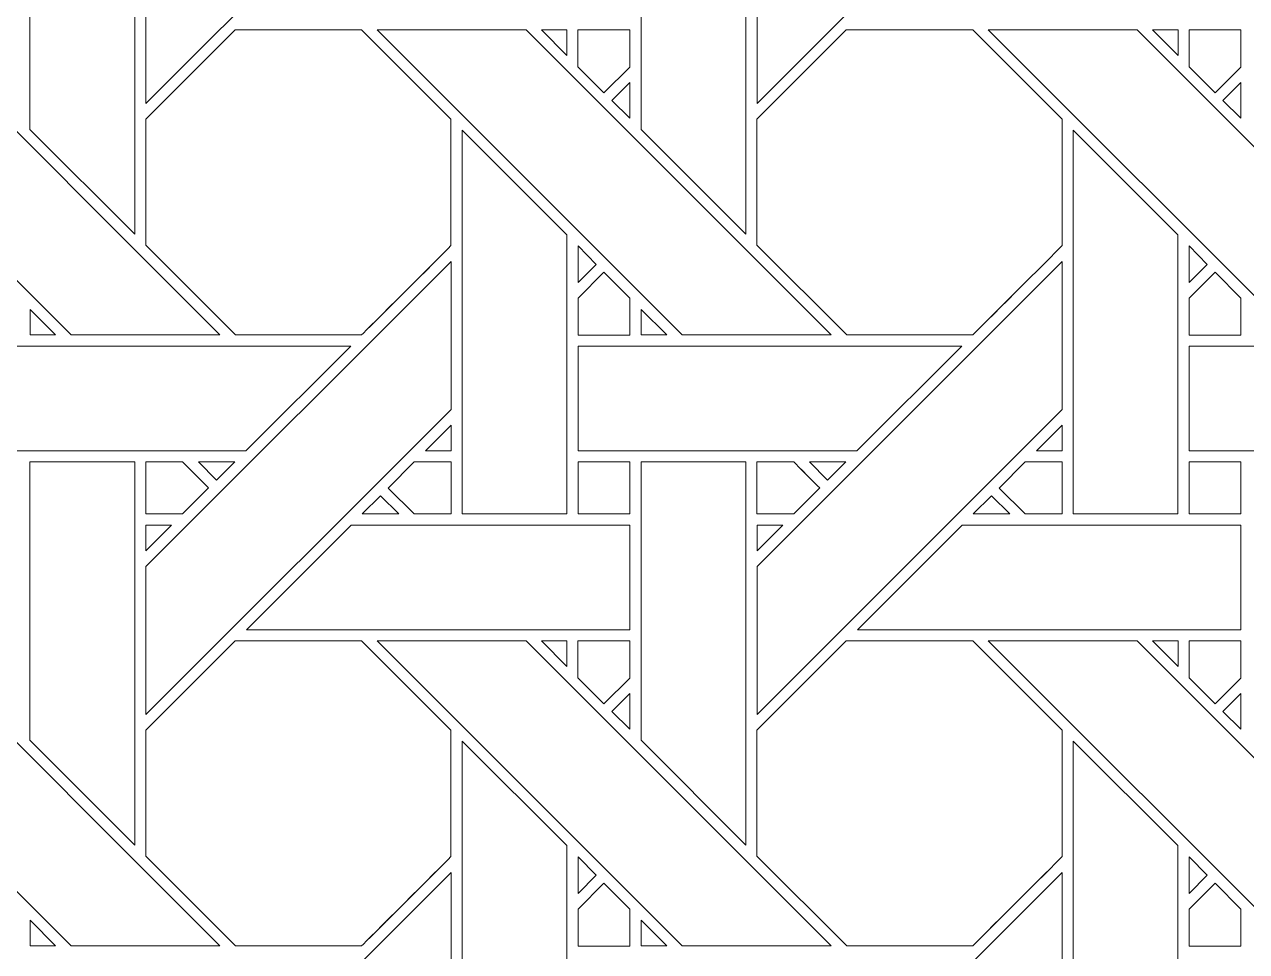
# Model space of a CAD drawing. Header units: inches. Extents: x 4.9 to 19.9, y 3.1 to 15.1.
# Drawn here: x 6.739 to 8.637, y 4.58 to 6.02 of the extents above; entities that cross this region are included whole.
import ezdxf

# ---------------------------------------------------------------- set-up
doc = ezdxf.new("R2010")
doc.units = ezdxf.units.IN
doc.header["$MEASUREMENT"] = 0
doc.layers.add('Design', color=7, linetype='Continuous', lineweight=0)

msp = doc.modelspace()

# ---------------------------------------------------------------- linework, layer by layer
at = {"layer": 'Design'}
for points, knots in [([(4.8829, 15.0948), (4.8829, 15.0948), (4.8829, 3.0948), (4.8829, 3.0948), (4.8829, 3.0948), (19.8829, 3.0948), (19.8829, 3.0948), (19.8829, 3.0948), (19.8829, 15.0948), (19.8829, 15.0948), (19.8829, 15.0948), (4.8829, 15.0948), (4.8829, 15.0948)], [0, 0, 0, 0, 1, 1, 1, 2, 2, 2, 3, 3, 3, 4, 4, 4, 4]), ([(5.4052, 14.5679), (5.4052, 14.5679), (5.4052, 3.6216), (5.4052, 3.6216), (5.4052, 3.6216), (19.3605, 3.6216), (19.3605, 3.6216), (19.3605, 3.6216), (19.3605, 14.5679), (19.3605, 14.5679), (19.3605, 14.5679), (5.4052, 14.5679), (5.4052, 14.5679)], [0, 0, 0, 0, 1, 1, 1, 2, 2, 2, 3, 3, 3, 4, 4, 4, 4]), ([(6.928, 6.1269), (6.928, 6.1269), (7.4017, 6.6005), (7.4017, 6.6005), (7.4017, 6.6005), (7.4017, 6.3705), (7.4017, 6.3705), (7.4017, 6.3705), (6.928, 5.8968), (6.928, 5.8968), (6.928, 5.8968), (6.928, 6.1269), (6.928, 6.1269)], [0, 0, 0, 0, 1, 1, 1, 2, 2, 2, 3, 3, 3, 4, 4, 4, 4]), ([(7.8768, 6.1269), (7.8768, 6.1269), (8.3504, 6.6005), (8.3504, 6.6005), (8.3504, 6.6005), (8.3504, 6.3705), (8.3504, 6.3705), (8.3504, 6.3705), (7.8768, 5.8968), (7.8768, 5.8968), (7.8768, 5.8968), (7.8768, 6.1269), (7.8768, 6.1269)], [0, 0, 0, 0, 1, 1, 1, 2, 2, 2, 3, 3, 3, 4, 4, 4, 4]), ([(6.9109, 6.289), (6.9109, 6.289), (6.9109, 5.6939), (6.9109, 5.6939), (6.9109, 5.6939), (6.748, 5.8568), (6.748, 5.8568), (6.748, 5.8568), (6.748, 6.289), (6.748, 6.289), (6.748, 6.289), (6.9109, 6.289), (6.9109, 6.289)], [0, 0, 0, 0, 1, 1, 1, 2, 2, 2, 3, 3, 3, 4, 4, 4, 4]), ([(7.8596, 6.289), (7.8596, 6.289), (7.8596, 5.6939), (7.8596, 5.6939), (7.8596, 5.6939), (7.6967, 5.8568), (7.6967, 5.8568), (7.6967, 5.8568), (7.6967, 6.289), (7.6967, 6.289), (7.6967, 6.289), (7.8596, 6.289), (7.8596, 6.289)], [0, 0, 0, 0, 1, 1, 1, 2, 2, 2, 3, 3, 3, 4, 4, 4, 4]), ([(6.5694, 6.0112), (6.5694, 6.0112), (7.043, 5.5375), (7.043, 5.5375), (7.043, 5.5375), (6.812, 5.5375), (6.812, 5.5375), (6.812, 5.5375), (6.3385, 6.0112), (6.3385, 6.0112), (6.3385, 6.0112), (6.5694, 6.0112), (6.5694, 6.0112)], [0, 0, 0, 0, 1, 1, 1, 2, 2, 2, 3, 3, 3, 4, 4, 4, 4]), ([(7.0667, 6.0111), (7.0667, 6.0111), (7.2629, 6.0111), (7.2629, 6.0111), (7.2629, 6.0111), (7.4016, 5.8724), (7.4016, 5.8724), (7.4016, 5.8724), (7.4016, 5.6762), (7.4016, 5.6762), (7.3838, 5.6582), (7.2719, 5.5465), (7.2629, 5.5375), (7.2629, 5.5375), (7.0672, 5.5375), (7.0672, 5.5375), (7.0672, 5.5375), (6.928, 5.6767), (6.928, 5.6767), (6.928, 5.6767), (6.928, 5.8724), (6.928, 5.8724), (6.928, 5.8724), (7.0667, 6.0111), (7.0667, 6.0111)], [0, 0, 0, 0, 1, 1, 1, 2, 2, 2, 3, 3, 3, 4, 4, 4, 5, 5, 5, 6, 6, 6, 7, 7, 7, 8, 8, 8, 8]), ([(6.928, 5.8724), (6.928, 5.8724), (7.0667, 6.0111), (7.0667, 6.0111), (7.0667, 6.0111), (7.2629, 6.0111), (7.2629, 6.0111), (7.2629, 6.0111), (7.4016, 5.8724), (7.4016, 5.8724), (7.4016, 5.8724), (7.4016, 5.6762), (7.4016, 5.6762), (7.3836, 5.658), (7.2717, 5.5463), (7.2629, 5.5375), (7.2629, 5.5375), (7.0672, 5.5375), (7.0672, 5.5375), (7.0672, 5.5375), (6.928, 5.6767), (6.928, 5.6767), (6.928, 5.6767), (6.928, 5.8724), (6.928, 5.8724)], [0, 0, 0, 0, 1, 1, 1, 2, 2, 2, 3, 3, 3, 4, 4, 4, 5, 5, 5, 6, 6, 6, 7, 7, 7, 8, 8, 8, 8]), ([(7.2872, 6.0112), (7.2872, 6.0112), (7.5181, 6.0112), (7.5181, 6.0112), (7.5181, 6.0112), (7.9918, 5.5375), (7.9918, 5.5375), (7.9918, 5.5375), (7.7607, 5.5375), (7.7607, 5.5375), (7.7607, 5.5375), (7.2872, 6.0112), (7.2872, 6.0112)], [0, 0, 0, 0, 1, 1, 1, 2, 2, 2, 3, 3, 3, 4, 4, 4, 4]), ([(7.5817, 6.0111), (7.5817, 6.0111), (7.5817, 5.9713), (7.5817, 5.9713), (7.5817, 5.9713), (7.5422, 6.0111), (7.5422, 6.0111), (7.5422, 6.0111), (7.5817, 6.0111), (7.5817, 6.0111)], [0, 0, 0, 0, 1, 1, 1, 2, 2, 2, 3, 3, 3, 3]), ([(7.6791, 6.0111), (7.6791, 6.0111), (7.6791, 5.9535), (7.6791, 5.9535), (7.6791, 5.9535), (7.6392, 5.9136), (7.6392, 5.9136), (7.6392, 5.9136), (7.5988, 5.9539), (7.5988, 5.9539), (7.5988, 5.9539), (7.5988, 6.0111), (7.5988, 6.0111), (7.5988, 6.0111), (7.6791, 6.0111), (7.6791, 6.0111)], [0, 0, 0, 0, 1, 1, 1, 2, 2, 2, 3, 3, 3, 4, 4, 4, 5, 5, 5, 5]), ([(7.6392, 5.9136), (7.6392, 5.9136), (7.5988, 5.9539), (7.5988, 5.9539), (7.5988, 5.9539), (7.5988, 6.0111), (7.5988, 6.0111), (7.5988, 6.0111), (7.6791, 6.0111), (7.6791, 6.0111), (7.6791, 6.0111), (7.6791, 5.9535), (7.6791, 5.9535), (7.6791, 5.9535), (7.6392, 5.9136), (7.6392, 5.9136)], [0, 0, 0, 0, 1, 1, 1, 2, 2, 2, 3, 3, 3, 4, 4, 4, 5, 5, 5, 5]), ([(8.0154, 6.0111), (8.0154, 6.0111), (8.2116, 6.0111), (8.2116, 6.0111), (8.2116, 6.0111), (8.3504, 5.8724), (8.3504, 5.8724), (8.3504, 5.8724), (8.3504, 5.6762), (8.3504, 5.6762), (8.3326, 5.6582), (8.2207, 5.5465), (8.2117, 5.5375), (8.2117, 5.5375), (8.016, 5.5375), (8.016, 5.5375), (8.016, 5.5375), (7.8767, 5.6767), (7.8767, 5.6767), (7.8767, 5.6767), (7.8767, 5.8724), (7.8767, 5.8724), (7.8767, 5.8724), (8.0154, 6.0111), (8.0154, 6.0111)], [0, 0, 0, 0, 1, 1, 1, 2, 2, 2, 3, 3, 3, 4, 4, 4, 5, 5, 5, 6, 6, 6, 7, 7, 7, 8, 8, 8, 8]), ([(7.8767, 5.6767), (7.8767, 5.6767), (7.8767, 5.8724), (7.8767, 5.8724), (7.8767, 5.8724), (8.0154, 6.0111), (8.0154, 6.0111), (8.0154, 6.0111), (8.2116, 6.0111), (8.2116, 6.0111), (8.2116, 6.0111), (8.3504, 5.8724), (8.3504, 5.8724), (8.3504, 5.8724), (8.3504, 5.6762), (8.3504, 5.6762), (8.3324, 5.6581), (8.2205, 5.5464), (8.2117, 5.5375), (8.2117, 5.5375), (8.016, 5.5375), (8.016, 5.5375), (8.016, 5.5375), (7.8767, 5.6767), (7.8767, 5.6767)], [0, 0, 0, 0, 1, 1, 1, 2, 2, 2, 3, 3, 3, 4, 4, 4, 5, 5, 5, 6, 6, 6, 7, 7, 7, 8, 8, 8, 8]), ([(8.2359, 6.0112), (8.2359, 6.0112), (8.4669, 6.0112), (8.4669, 6.0112), (8.4669, 6.0112), (8.9405, 5.5375), (8.9405, 5.5375), (8.9405, 5.5375), (8.7095, 5.5375), (8.7095, 5.5375), (8.7095, 5.5375), (8.2359, 6.0112), (8.2359, 6.0112)], [0, 0, 0, 0, 1, 1, 1, 2, 2, 2, 3, 3, 3, 4, 4, 4, 4]), ([(8.5304, 6.0111), (8.5304, 6.0111), (8.5304, 5.9713), (8.5304, 5.9713), (8.5304, 5.9713), (8.491, 6.0111), (8.491, 6.0111), (8.491, 6.0111), (8.5304, 6.0111), (8.5304, 6.0111)], [0, 0, 0, 0, 1, 1, 1, 2, 2, 2, 3, 3, 3, 3]), ([(8.6278, 6.0111), (8.6278, 6.0111), (8.6278, 5.9535), (8.6278, 5.9535), (8.6278, 5.9535), (8.5879, 5.9136), (8.5879, 5.9136), (8.5879, 5.9136), (8.5476, 5.9539), (8.5476, 5.9539), (8.5476, 5.9539), (8.5476, 6.0111), (8.5476, 6.0111), (8.5476, 6.0111), (8.6278, 6.0111), (8.6278, 6.0111)], [0, 0, 0, 0, 1, 1, 1, 2, 2, 2, 3, 3, 3, 4, 4, 4, 5, 5, 5, 5]), ([(8.5879, 5.9136), (8.5879, 5.9136), (8.5476, 5.9539), (8.5476, 5.9539), (8.5476, 5.9539), (8.5476, 6.0111), (8.5476, 6.0111), (8.5476, 6.0111), (8.6278, 6.0111), (8.6278, 6.0111), (8.6278, 6.0111), (8.6278, 5.9535), (8.6278, 5.9535), (8.6278, 5.9535), (8.5879, 5.9136), (8.5879, 5.9136)], [0, 0, 0, 0, 1, 1, 1, 2, 2, 2, 3, 3, 3, 4, 4, 4, 5, 5, 5, 5]), ([(7.6792, 5.9293), (7.6792, 5.9293), (7.6792, 5.8741), (7.6792, 5.8741), (7.6792, 5.8741), (7.6514, 5.9015), (7.6514, 5.9015), (7.6514, 5.9015), (7.6792, 5.9293), (7.6792, 5.9293)], [0, 0, 0, 0, 1, 1, 1, 2, 2, 2, 3, 3, 3, 3]), ([(8.6279, 5.9293), (8.6279, 5.9293), (8.6279, 5.8741), (8.6279, 5.8741), (8.6279, 5.8741), (8.6001, 5.9015), (8.6001, 5.9015), (8.6001, 5.9015), (8.6279, 5.9293), (8.6279, 5.9293)], [0, 0, 0, 0, 1, 1, 1, 2, 2, 2, 3, 3, 3, 3]), ([(7.5816, 5.6932), (7.5816, 5.6932), (7.5816, 5.2595), (7.5816, 5.2595), (7.5816, 5.2595), (7.4188, 5.2595), (7.4188, 5.2595), (7.4188, 5.2595), (7.4188, 5.8553), (7.4188, 5.8553), (7.4188, 5.8553), (7.5816, 5.6932), (7.5816, 5.6932)], [0, 0, 0, 0, 1, 1, 1, 2, 2, 2, 3, 3, 3, 4, 4, 4, 4]), ([(8.5303, 5.6932), (8.5303, 5.6932), (8.5303, 5.2595), (8.5303, 5.2595), (8.5303, 5.2595), (8.3676, 5.2595), (8.3676, 5.2595), (8.3676, 5.2595), (8.3676, 5.8553), (8.3676, 5.8553), (8.3676, 5.8553), (8.5303, 5.6932), (8.5303, 5.6932)], [0, 0, 0, 0, 1, 1, 1, 2, 2, 2, 3, 3, 3, 4, 4, 4, 4]), ([(7.5989, 5.6189), (7.5989, 5.6189), (7.5989, 5.6757), (7.5989, 5.6757), (7.5989, 5.6757), (7.6271, 5.6471), (7.6271, 5.6471), (7.6271, 5.6471), (7.5989, 5.6189), (7.5989, 5.6189)], [0, 0, 0, 0, 1, 1, 1, 2, 2, 2, 3, 3, 3, 3]), ([(8.5476, 5.6189), (8.5476, 5.6189), (8.5476, 5.6757), (8.5476, 5.6757), (8.5476, 5.6757), (8.5758, 5.6471), (8.5758, 5.6471), (8.5758, 5.6471), (8.5476, 5.6189), (8.5476, 5.6189)], [0, 0, 0, 0, 1, 1, 1, 2, 2, 2, 3, 3, 3, 3]), ([(6.928, 5.1782), (6.928, 5.1782), (7.4017, 5.6518), (7.4017, 5.6518), (7.4017, 5.6518), (7.4017, 5.4217), (7.4017, 5.4217), (7.4017, 5.4217), (6.928, 4.9481), (6.928, 4.9481), (6.928, 4.9481), (6.928, 5.1782), (6.928, 5.1782)], [0, 0, 0, 0, 1, 1, 1, 2, 2, 2, 3, 3, 3, 4, 4, 4, 4]), ([(7.8768, 5.1782), (7.8768, 5.1782), (8.3504, 5.6518), (8.3504, 5.6518), (8.3504, 5.6518), (8.3504, 5.4217), (8.3504, 5.4217), (8.3504, 5.4217), (7.8768, 4.9481), (7.8768, 4.9481), (7.8768, 4.9481), (7.8768, 5.1782), (7.8768, 5.1782)], [0, 0, 0, 0, 1, 1, 1, 2, 2, 2, 3, 3, 3, 4, 4, 4, 4]), ([(7.5989, 5.5372), (7.5989, 5.5372), (7.5989, 5.5945), (7.5989, 5.5945), (7.5989, 5.5945), (7.6392, 5.6349), (7.6392, 5.6349), (7.6392, 5.6349), (7.6795, 5.5945), (7.6795, 5.5945), (7.6795, 5.5945), (7.6795, 5.5372), (7.6795, 5.5372), (7.6795, 5.5372), (7.5989, 5.5372), (7.5989, 5.5372)], [0, 0, 0, 0, 1, 1, 1, 2, 2, 2, 3, 3, 3, 4, 4, 4, 5, 5, 5, 5]), ([(7.5989, 5.5372), (7.5989, 5.5372), (7.5989, 5.5945), (7.5989, 5.5945), (7.5989, 5.5945), (7.6392, 5.6349), (7.6392, 5.6349), (7.6392, 5.6349), (7.6795, 5.5945), (7.6795, 5.5945), (7.6795, 5.5945), (7.6795, 5.5372), (7.6795, 5.5372), (7.6795, 5.5372), (7.5989, 5.5372), (7.5989, 5.5372)], [0, 0, 0, 0, 1, 1, 1, 2, 2, 2, 3, 3, 3, 4, 4, 4, 5, 5, 5, 5]), ([(8.5476, 5.5372), (8.5476, 5.5372), (8.5476, 5.5945), (8.5476, 5.5945), (8.5476, 5.5945), (8.5879, 5.6349), (8.5879, 5.6349), (8.5879, 5.6349), (8.6282, 5.5945), (8.6282, 5.5945), (8.6282, 5.5945), (8.6282, 5.5372), (8.6282, 5.5372), (8.6282, 5.5372), (8.5476, 5.5372), (8.5476, 5.5372)], [0, 0, 0, 0, 1, 1, 1, 2, 2, 2, 3, 3, 3, 4, 4, 4, 5, 5, 5, 5]), ([(8.5476, 5.5372), (8.5476, 5.5372), (8.5476, 5.5945), (8.5476, 5.5945), (8.5476, 5.5945), (8.5879, 5.6349), (8.5879, 5.6349), (8.5879, 5.6349), (8.6282, 5.5945), (8.6282, 5.5945), (8.6282, 5.5945), (8.6282, 5.5372), (8.6282, 5.5372), (8.6282, 5.5372), (8.5476, 5.5372), (8.5476, 5.5372)], [0, 0, 0, 0, 1, 1, 1, 2, 2, 2, 3, 3, 3, 4, 4, 4, 5, 5, 5, 5]), ([(6.7481, 5.5375), (6.7481, 5.5375), (6.7481, 5.5773), (6.7481, 5.5773), (6.7481, 5.5773), (6.7878, 5.5375), (6.7878, 5.5375), (6.7878, 5.5375), (6.7481, 5.5375), (6.7481, 5.5375)], [0, 0, 0, 0, 1, 1, 1, 2, 2, 2, 3, 3, 3, 3]), ([(7.7365, 5.5375), (7.7365, 5.5375), (7.6968, 5.5375), (7.6968, 5.5375), (7.6968, 5.5375), (7.6968, 5.5773), (7.6968, 5.5773), (7.6968, 5.5773), (7.7365, 5.5375), (7.7365, 5.5375)], [0, 0, 0, 0, 1, 1, 1, 2, 2, 2, 3, 3, 3, 3]), ([(6.6502, 5.3576), (6.6502, 5.3576), (6.6502, 5.5202), (6.6502, 5.5202), (6.6502, 5.5202), (7.2459, 5.5202), (7.2459, 5.5202), (7.2459, 5.5202), (7.0832, 5.3576), (7.0832, 5.3576), (7.0832, 5.3576), (6.6502, 5.3576), (6.6502, 5.3576)], [0, 0, 0, 0, 1, 1, 1, 2, 2, 2, 3, 3, 3, 4, 4, 4, 4]), ([(7.5989, 5.3576), (7.5989, 5.3576), (7.5989, 5.5202), (7.5989, 5.5202), (7.5989, 5.5202), (8.1946, 5.5202), (8.1946, 5.5202), (8.1946, 5.5202), (8.0319, 5.3576), (8.0319, 5.3576), (8.0319, 5.3576), (7.5989, 5.3576), (7.5989, 5.3576)], [0, 0, 0, 0, 1, 1, 1, 2, 2, 2, 3, 3, 3, 4, 4, 4, 4]), ([(8.5476, 5.3576), (8.5476, 5.3576), (8.5476, 5.5202), (8.5476, 5.5202), (8.5476, 5.5202), (9.1433, 5.5202), (9.1433, 5.5202), (9.1433, 5.5202), (8.9806, 5.3576), (8.9806, 5.3576), (8.9806, 5.3576), (8.5476, 5.3576), (8.5476, 5.3576)], [0, 0, 0, 0, 1, 1, 1, 2, 2, 2, 3, 3, 3, 4, 4, 4, 4]), ([(7.3619, 5.3576), (7.3619, 5.3576), (7.4017, 5.3973), (7.4017, 5.3973), (7.4017, 5.3973), (7.4017, 5.3576), (7.4017, 5.3576), (7.4017, 5.3576), (7.3619, 5.3576), (7.3619, 5.3576)], [0, 0, 0, 0, 1, 1, 1, 2, 2, 2, 3, 3, 3, 3]), ([(8.3107, 5.3576), (8.3107, 5.3576), (8.3504, 5.3973), (8.3504, 5.3973), (8.3504, 5.3973), (8.3504, 5.3576), (8.3504, 5.3576), (8.3504, 5.3576), (8.3107, 5.3576), (8.3107, 5.3576)], [0, 0, 0, 0, 1, 1, 1, 2, 2, 2, 3, 3, 3, 3]), ([(6.9109, 5.3403), (6.9109, 5.3403), (6.9109, 4.7452), (6.9109, 4.7452), (6.9109, 4.7452), (6.748, 4.9081), (6.748, 4.9081), (6.748, 4.9081), (6.748, 5.3403), (6.748, 5.3403), (6.748, 5.3403), (6.9109, 5.3403), (6.9109, 5.3403)], [0, 0, 0, 0, 1, 1, 1, 2, 2, 2, 3, 3, 3, 4, 4, 4, 4]), ([(6.985, 5.3403), (6.9902, 5.3351), (7.021, 5.3043), (7.0254, 5.2999), (7.0254, 5.2999), (6.985, 5.2595), (6.985, 5.2595), (6.985, 5.2595), (6.928, 5.2595), (6.928, 5.2595), (6.928, 5.2595), (6.928, 5.3403), (6.928, 5.3403), (6.928, 5.3403), (6.985, 5.3403), (6.985, 5.3403)], [0, 0, 0, 0, 1, 1, 1, 2, 2, 2, 3, 3, 3, 4, 4, 4, 5, 5, 5, 5]), ([(6.928, 5.3403), (6.928, 5.3403), (6.985, 5.3403), (6.985, 5.3403), (6.9904, 5.3349), (7.0212, 5.3041), (7.0254, 5.2999), (7.0254, 5.2999), (6.985, 5.2595), (6.985, 5.2595), (6.985, 5.2595), (6.928, 5.2595), (6.928, 5.2595), (6.928, 5.2595), (6.928, 5.3403), (6.928, 5.3403)], [0, 0, 0, 0, 1, 1, 1, 2, 2, 2, 3, 3, 3, 4, 4, 4, 5, 5, 5, 5]), ([(7.0659, 5.3403), (7.0659, 5.3403), (7.0376, 5.3121), (7.0376, 5.3121), (7.0376, 5.3121), (7.0095, 5.3403), (7.0095, 5.3403), (7.0095, 5.3403), (7.0659, 5.3403), (7.0659, 5.3403)], [0, 0, 0, 0, 1, 1, 1, 2, 2, 2, 3, 3, 3, 3]), ([(7.3445, 5.2595), (7.3445, 5.2595), (7.3042, 5.2998), (7.3042, 5.2998), (7.3042, 5.2998), (7.3446, 5.3403), (7.3446, 5.3403), (7.3446, 5.3403), (7.4017, 5.3403), (7.4017, 5.3403), (7.4017, 5.3403), (7.4017, 5.2595), (7.4017, 5.2595), (7.4017, 5.2595), (7.3445, 5.2595), (7.3445, 5.2595)], [0, 0, 0, 0, 1, 1, 1, 2, 2, 2, 3, 3, 3, 4, 4, 4, 5, 5, 5, 5]), ([(7.3042, 5.2998), (7.3042, 5.2998), (7.3446, 5.3403), (7.3446, 5.3403), (7.3446, 5.3403), (7.4017, 5.3403), (7.4017, 5.3403), (7.4017, 5.3403), (7.4017, 5.2595), (7.4017, 5.2595), (7.4017, 5.2595), (7.3445, 5.2595), (7.3445, 5.2595), (7.3445, 5.2595), (7.3042, 5.2998), (7.3042, 5.2998)], [0, 0, 0, 0, 1, 1, 1, 2, 2, 2, 3, 3, 3, 4, 4, 4, 5, 5, 5, 5]), ([(7.5989, 5.2595), (7.5989, 5.2595), (7.5989, 5.3403), (7.5989, 5.3403), (7.5989, 5.3403), (7.6791, 5.3403), (7.6791, 5.3403), (7.6791, 5.3403), (7.6791, 5.2595), (7.6791, 5.2595), (7.6791, 5.2595), (7.5989, 5.2595), (7.5989, 5.2595)], [0, 0, 0, 0, 1, 1, 1, 2, 2, 2, 3, 3, 3, 4, 4, 4, 4]), ([(7.5989, 5.3403), (7.5989, 5.3403), (7.6791, 5.3403), (7.6791, 5.3403), (7.6791, 5.3403), (7.6791, 5.2595), (7.6791, 5.2595), (7.6791, 5.2595), (7.5989, 5.2595), (7.5989, 5.2595), (7.5989, 5.2595), (7.5989, 5.3403), (7.5989, 5.3403)], [0, 0, 0, 0, 1, 1, 1, 2, 2, 2, 3, 3, 3, 4, 4, 4, 4]), ([(7.8596, 5.3403), (7.8596, 5.3403), (7.8596, 4.7452), (7.8596, 4.7452), (7.8596, 4.7452), (7.6967, 4.9081), (7.6967, 4.9081), (7.6967, 4.9081), (7.6967, 5.3403), (7.6967, 5.3403), (7.6967, 5.3403), (7.8596, 5.3403), (7.8596, 5.3403)], [0, 0, 0, 0, 1, 1, 1, 2, 2, 2, 3, 3, 3, 4, 4, 4, 4]), ([(7.9338, 5.3403), (7.9389, 5.3351), (7.9697, 5.3043), (7.9741, 5.2999), (7.9741, 5.2999), (7.9337, 5.2595), (7.9337, 5.2595), (7.9337, 5.2595), (7.8767, 5.2595), (7.8767, 5.2595), (7.8767, 5.2595), (7.8767, 5.3403), (7.8767, 5.3403), (7.8767, 5.3403), (7.9338, 5.3403), (7.9338, 5.3403)], [0, 0, 0, 0, 1, 1, 1, 2, 2, 2, 3, 3, 3, 4, 4, 4, 5, 5, 5, 5]), ([(7.8767, 5.3403), (7.8767, 5.3403), (7.9338, 5.3403), (7.9338, 5.3403), (7.939, 5.3351), (7.9698, 5.3042), (7.9741, 5.2999), (7.9741, 5.2999), (7.9337, 5.2595), (7.9337, 5.2595), (7.9337, 5.2595), (7.8767, 5.2595), (7.8767, 5.2595), (7.8767, 5.2595), (7.8767, 5.3403), (7.8767, 5.3403)], [0, 0, 0, 0, 1, 1, 1, 2, 2, 2, 3, 3, 3, 4, 4, 4, 5, 5, 5, 5]), ([(8.0147, 5.3403), (8.0147, 5.3403), (7.9864, 5.3121), (7.9864, 5.3121), (7.9864, 5.3121), (7.9582, 5.3403), (7.9582, 5.3403), (7.9582, 5.3403), (8.0147, 5.3403), (8.0147, 5.3403)], [0, 0, 0, 0, 1, 1, 1, 2, 2, 2, 3, 3, 3, 3]), ([(8.3504, 5.3403), (8.3504, 5.3403), (8.3504, 5.2595), (8.3504, 5.2595), (8.3504, 5.2595), (8.2933, 5.2595), (8.2933, 5.2595), (8.2933, 5.2595), (8.2529, 5.2998), (8.2529, 5.2998), (8.2529, 5.2998), (8.2933, 5.3403), (8.2933, 5.3403), (8.2933, 5.3403), (8.3504, 5.3403), (8.3504, 5.3403)], [0, 0, 0, 0, 1, 1, 1, 2, 2, 2, 3, 3, 3, 4, 4, 4, 5, 5, 5, 5]), ([(8.2529, 5.2998), (8.2529, 5.2998), (8.2933, 5.3403), (8.2933, 5.3403), (8.2933, 5.3403), (8.3504, 5.3403), (8.3504, 5.3403), (8.3504, 5.3403), (8.3504, 5.2595), (8.3504, 5.2595), (8.3504, 5.2595), (8.2933, 5.2595), (8.2933, 5.2595), (8.2933, 5.2595), (8.2529, 5.2998), (8.2529, 5.2998)], [0, 0, 0, 0, 1, 1, 1, 2, 2, 2, 3, 3, 3, 4, 4, 4, 5, 5, 5, 5]), ([(8.6278, 5.2595), (8.6278, 5.2595), (8.5476, 5.2595), (8.5476, 5.2595), (8.5476, 5.2595), (8.5476, 5.3403), (8.5476, 5.3403), (8.5476, 5.3403), (8.6278, 5.3403), (8.6278, 5.3403), (8.6278, 5.3403), (8.6278, 5.2595), (8.6278, 5.2595)], [0, 0, 0, 0, 1, 1, 1, 2, 2, 2, 3, 3, 3, 4, 4, 4, 4]), ([(8.5476, 5.3403), (8.5476, 5.3403), (8.6278, 5.3403), (8.6278, 5.3403), (8.6278, 5.3403), (8.6278, 5.2595), (8.6278, 5.2595), (8.6278, 5.2595), (8.5476, 5.2595), (8.5476, 5.2595), (8.5476, 5.2595), (8.5476, 5.3403), (8.5476, 5.3403)], [0, 0, 0, 0, 1, 1, 1, 2, 2, 2, 3, 3, 3, 4, 4, 4, 4]), ([(7.3204, 5.2595), (7.3204, 5.2595), (7.2639, 5.2595), (7.2639, 5.2595), (7.2639, 5.2595), (7.2921, 5.2878), (7.2921, 5.2878), (7.2921, 5.2878), (7.3204, 5.2595), (7.3204, 5.2595)], [0, 0, 0, 0, 1, 1, 1, 2, 2, 2, 3, 3, 3, 3]), ([(8.2691, 5.2595), (8.2691, 5.2595), (8.2126, 5.2595), (8.2126, 5.2595), (8.2126, 5.2595), (8.2408, 5.2878), (8.2408, 5.2878), (8.2408, 5.2878), (8.2691, 5.2595), (8.2691, 5.2595)], [0, 0, 0, 0, 1, 1, 1, 2, 2, 2, 3, 3, 3, 3]), ([(6.9679, 5.2424), (6.9679, 5.2424), (6.928, 5.2025), (6.928, 5.2025), (6.928, 5.2025), (6.928, 5.2424), (6.928, 5.2424), (6.928, 5.2424), (6.9679, 5.2424), (6.9679, 5.2424)], [0, 0, 0, 0, 1, 1, 1, 2, 2, 2, 3, 3, 3, 3]), ([(7.0839, 5.0795), (7.0839, 5.0795), (7.2467, 5.2424), (7.2467, 5.2424), (7.2467, 5.2424), (7.6792, 5.2424), (7.6792, 5.2424), (7.6792, 5.2424), (7.6792, 5.0795), (7.6792, 5.0795), (7.6792, 5.0795), (7.0839, 5.0795), (7.0839, 5.0795)], [0, 0, 0, 0, 1, 1, 1, 2, 2, 2, 3, 3, 3, 4, 4, 4, 4]), ([(7.9166, 5.2424), (7.9166, 5.2424), (7.8768, 5.2025), (7.8768, 5.2025), (7.8768, 5.2025), (7.8768, 5.2424), (7.8768, 5.2424), (7.8768, 5.2424), (7.9166, 5.2424), (7.9166, 5.2424)], [0, 0, 0, 0, 1, 1, 1, 2, 2, 2, 3, 3, 3, 3]), ([(8.0326, 5.0795), (8.0326, 5.0795), (8.1954, 5.2424), (8.1954, 5.2424), (8.1954, 5.2424), (8.6279, 5.2424), (8.6279, 5.2424), (8.6279, 5.2424), (8.6279, 5.0795), (8.6279, 5.0795), (8.6279, 5.0795), (8.0326, 5.0795), (8.0326, 5.0795)], [0, 0, 0, 0, 1, 1, 1, 2, 2, 2, 3, 3, 3, 4, 4, 4, 4]), ([(6.3385, 5.0624), (6.3385, 5.0624), (6.5694, 5.0624), (6.5694, 5.0624), (6.5694, 5.0624), (7.043, 4.5888), (7.043, 4.5888), (7.043, 4.5888), (6.812, 4.5888), (6.812, 4.5888), (6.812, 4.5888), (6.3385, 5.0624), (6.3385, 5.0624)], [0, 0, 0, 0, 1, 1, 1, 2, 2, 2, 3, 3, 3, 4, 4, 4, 4]), ([(7.0667, 5.0624), (7.0667, 5.0624), (7.2629, 5.0624), (7.2629, 5.0624), (7.2629, 5.0624), (7.4016, 4.9237), (7.4016, 4.9237), (7.4016, 4.9237), (7.4016, 4.7274), (7.4016, 4.7274), (7.3838, 4.7095), (7.2719, 4.5978), (7.2629, 4.5888), (7.2629, 4.5888), (7.0672, 4.5888), (7.0672, 4.5888), (7.0672, 4.5888), (6.928, 4.728), (6.928, 4.728), (6.928, 4.728), (6.928, 4.9237), (6.928, 4.9237), (6.928, 4.9237), (7.0667, 5.0624), (7.0667, 5.0624)], [0, 0, 0, 0, 1, 1, 1, 2, 2, 2, 3, 3, 3, 4, 4, 4, 5, 5, 5, 6, 6, 6, 7, 7, 7, 8, 8, 8, 8]), ([(6.928, 4.728), (6.928, 4.728), (6.928, 4.9237), (6.928, 4.9237), (6.928, 4.9237), (7.0667, 5.0624), (7.0667, 5.0624), (7.0667, 5.0624), (7.2629, 5.0624), (7.2629, 5.0624), (7.2629, 5.0624), (7.4016, 4.9237), (7.4016, 4.9237), (7.4016, 4.9237), (7.4016, 4.7274), (7.4016, 4.7274), (7.3836, 4.7093), (7.2717, 4.5976), (7.2629, 4.5888), (7.2629, 4.5888), (7.0672, 4.5888), (7.0672, 4.5888), (7.0672, 4.5888), (6.928, 4.728), (6.928, 4.728)], [0, 0, 0, 0, 1, 1, 1, 2, 2, 2, 3, 3, 3, 4, 4, 4, 5, 5, 5, 6, 6, 6, 7, 7, 7, 8, 8, 8, 8]), ([(7.2872, 5.0624), (7.2872, 5.0624), (7.5181, 5.0624), (7.5181, 5.0624), (7.5181, 5.0624), (7.9918, 4.5888), (7.9918, 4.5888), (7.9918, 4.5888), (7.7607, 4.5888), (7.7607, 4.5888), (7.7607, 4.5888), (7.2872, 5.0624), (7.2872, 5.0624)], [0, 0, 0, 0, 1, 1, 1, 2, 2, 2, 3, 3, 3, 4, 4, 4, 4]), ([(7.5817, 5.0624), (7.5817, 5.0624), (7.5817, 5.0226), (7.5817, 5.0226), (7.5817, 5.0226), (7.5422, 5.0624), (7.5422, 5.0624), (7.5422, 5.0624), (7.5817, 5.0624), (7.5817, 5.0624)], [0, 0, 0, 0, 1, 1, 1, 2, 2, 2, 3, 3, 3, 3]), ([(7.6791, 5.0624), (7.6791, 5.0624), (7.6791, 5.0048), (7.6791, 5.0048), (7.6791, 5.0048), (7.6392, 4.9648), (7.6392, 4.9648), (7.6392, 4.9648), (7.5988, 5.0052), (7.5988, 5.0052), (7.5988, 5.0052), (7.5988, 5.0624), (7.5988, 5.0624), (7.5988, 5.0624), (7.6791, 5.0624), (7.6791, 5.0624)], [0, 0, 0, 0, 1, 1, 1, 2, 2, 2, 3, 3, 3, 4, 4, 4, 5, 5, 5, 5]), ([(7.6392, 4.9648), (7.6392, 4.9648), (7.5988, 5.0052), (7.5988, 5.0052), (7.5988, 5.0052), (7.5988, 5.0624), (7.5988, 5.0624), (7.5988, 5.0624), (7.6791, 5.0624), (7.6791, 5.0624), (7.6791, 5.0624), (7.6791, 5.0048), (7.6791, 5.0048), (7.6791, 5.0048), (7.6392, 4.9648), (7.6392, 4.9648)], [0, 0, 0, 0, 1, 1, 1, 2, 2, 2, 3, 3, 3, 4, 4, 4, 5, 5, 5, 5]), ([(8.0154, 5.0624), (8.0154, 5.0624), (8.2116, 5.0624), (8.2116, 5.0624), (8.2116, 5.0624), (8.3504, 4.9237), (8.3504, 4.9237), (8.3504, 4.9237), (8.3504, 4.7274), (8.3504, 4.7274), (8.3326, 4.7095), (8.2207, 4.5978), (8.2117, 4.5888), (8.2117, 4.5888), (8.016, 4.5888), (8.016, 4.5888), (8.016, 4.5888), (7.8767, 4.728), (7.8767, 4.728), (7.8767, 4.728), (7.8767, 4.9237), (7.8767, 4.9237), (7.8767, 4.9237), (8.0154, 5.0624), (8.0154, 5.0624)], [0, 0, 0, 0, 1, 1, 1, 2, 2, 2, 3, 3, 3, 4, 4, 4, 5, 5, 5, 6, 6, 6, 7, 7, 7, 8, 8, 8, 8]), ([(7.8767, 4.728), (7.8767, 4.728), (7.8767, 4.9237), (7.8767, 4.9237), (7.8767, 4.9237), (8.0154, 5.0624), (8.0154, 5.0624), (8.0154, 5.0624), (8.2116, 5.0624), (8.2116, 5.0624), (8.2116, 5.0624), (8.3504, 4.9237), (8.3504, 4.9237), (8.3504, 4.9237), (8.3504, 4.7274), (8.3504, 4.7274), (8.3324, 4.7094), (8.2206, 4.5977), (8.2117, 4.5888), (8.2117, 4.5888), (8.016, 4.5888), (8.016, 4.5888), (8.016, 4.5888), (7.8767, 4.728), (7.8767, 4.728)], [0, 0, 0, 0, 1, 1, 1, 2, 2, 2, 3, 3, 3, 4, 4, 4, 5, 5, 5, 6, 6, 6, 7, 7, 7, 8, 8, 8, 8]), ([(8.2359, 5.0624), (8.2359, 5.0624), (8.4669, 5.0624), (8.4669, 5.0624), (8.4669, 5.0624), (8.9405, 4.5888), (8.9405, 4.5888), (8.9405, 4.5888), (8.7095, 4.5888), (8.7095, 4.5888), (8.7095, 4.5888), (8.2359, 5.0624), (8.2359, 5.0624)], [0, 0, 0, 0, 1, 1, 1, 2, 2, 2, 3, 3, 3, 4, 4, 4, 4]), ([(8.5304, 5.0624), (8.5304, 5.0624), (8.5304, 5.0226), (8.5304, 5.0226), (8.5304, 5.0226), (8.491, 5.0624), (8.491, 5.0624), (8.491, 5.0624), (8.5304, 5.0624), (8.5304, 5.0624)], [0, 0, 0, 0, 1, 1, 1, 2, 2, 2, 3, 3, 3, 3]), ([(8.6278, 5.0624), (8.6278, 5.0624), (8.6278, 5.0048), (8.6278, 5.0048), (8.6278, 5.0048), (8.5879, 4.9648), (8.5879, 4.9648), (8.5879, 4.9648), (8.5476, 5.0052), (8.5476, 5.0052), (8.5476, 5.0052), (8.5476, 5.0624), (8.5476, 5.0624), (8.5476, 5.0624), (8.6278, 5.0624), (8.6278, 5.0624)], [0, 0, 0, 0, 1, 1, 1, 2, 2, 2, 3, 3, 3, 4, 4, 4, 5, 5, 5, 5]), ([(8.5879, 4.9648), (8.5879, 4.9648), (8.5476, 5.0052), (8.5476, 5.0052), (8.5476, 5.0052), (8.5476, 5.0624), (8.5476, 5.0624), (8.5476, 5.0624), (8.6278, 5.0624), (8.6278, 5.0624), (8.6278, 5.0624), (8.6278, 5.0048), (8.6278, 5.0048), (8.6278, 5.0048), (8.5879, 4.9648), (8.5879, 4.9648)], [0, 0, 0, 0, 1, 1, 1, 2, 2, 2, 3, 3, 3, 4, 4, 4, 5, 5, 5, 5]), ([(7.6792, 4.9806), (7.6792, 4.9806), (7.6792, 4.9254), (7.6792, 4.9254), (7.6792, 4.9254), (7.6514, 4.9528), (7.6514, 4.9528), (7.6514, 4.9528), (7.6792, 4.9806), (7.6792, 4.9806)], [0, 0, 0, 0, 1, 1, 1, 2, 2, 2, 3, 3, 3, 3]), ([(8.6279, 4.9806), (8.6279, 4.9806), (8.6279, 4.9254), (8.6279, 4.9254), (8.6279, 4.9254), (8.6001, 4.9528), (8.6001, 4.9528), (8.6001, 4.9528), (8.6279, 4.9806), (8.6279, 4.9806)], [0, 0, 0, 0, 1, 1, 1, 2, 2, 2, 3, 3, 3, 3]), ([(7.5816, 4.7445), (7.5816, 4.7445), (7.5816, 4.3108), (7.5816, 4.3108), (7.5816, 4.3108), (7.4188, 4.3108), (7.4188, 4.3108), (7.4188, 4.3108), (7.4188, 4.9066), (7.4188, 4.9066), (7.4188, 4.9066), (7.5816, 4.7445), (7.5816, 4.7445)], [0, 0, 0, 0, 1, 1, 1, 2, 2, 2, 3, 3, 3, 4, 4, 4, 4]), ([(8.5303, 4.7445), (8.5303, 4.7445), (8.5303, 4.3108), (8.5303, 4.3108), (8.5303, 4.3108), (8.3676, 4.3108), (8.3676, 4.3108), (8.3676, 4.3108), (8.3676, 4.9066), (8.3676, 4.9066), (8.3676, 4.9066), (8.5303, 4.7445), (8.5303, 4.7445)], [0, 0, 0, 0, 1, 1, 1, 2, 2, 2, 3, 3, 3, 4, 4, 4, 4]), ([(7.5989, 4.6702), (7.5989, 4.6702), (7.5989, 4.727), (7.5989, 4.727), (7.5989, 4.727), (7.6271, 4.6984), (7.6271, 4.6984), (7.6271, 4.6984), (7.5989, 4.6702), (7.5989, 4.6702)], [0, 0, 0, 0, 1, 1, 1, 2, 2, 2, 3, 3, 3, 3]), ([(8.5476, 4.6702), (8.5476, 4.6702), (8.5476, 4.727), (8.5476, 4.727), (8.5476, 4.727), (8.5758, 4.6984), (8.5758, 4.6984), (8.5758, 4.6984), (8.5476, 4.6702), (8.5476, 4.6702)], [0, 0, 0, 0, 1, 1, 1, 2, 2, 2, 3, 3, 3, 3]), ([(6.928, 4.2294), (6.928, 4.2294), (7.4017, 4.703), (7.4017, 4.703), (7.4017, 4.703), (7.4017, 4.473), (7.4017, 4.473), (7.4017, 4.473), (6.928, 3.9994), (6.928, 3.9994), (6.928, 3.9994), (6.928, 4.2294), (6.928, 4.2294)], [0, 0, 0, 0, 1, 1, 1, 2, 2, 2, 3, 3, 3, 4, 4, 4, 4]), ([(7.8768, 4.2294), (7.8768, 4.2294), (8.3504, 4.703), (8.3504, 4.703), (8.3504, 4.703), (8.3504, 4.473), (8.3504, 4.473), (8.3504, 4.473), (7.8768, 3.9994), (7.8768, 3.9994), (7.8768, 3.9994), (7.8768, 4.2294), (7.8768, 4.2294)], [0, 0, 0, 0, 1, 1, 1, 2, 2, 2, 3, 3, 3, 4, 4, 4, 4]), ([(7.5989, 4.5885), (7.5989, 4.5885), (7.5989, 4.6458), (7.5989, 4.6458), (7.5989, 4.6458), (7.6392, 4.6861), (7.6392, 4.6861), (7.6392, 4.6861), (7.6795, 4.6458), (7.6795, 4.6458), (7.6795, 4.6458), (7.6795, 4.5885), (7.6795, 4.5885), (7.6795, 4.5885), (7.5989, 4.5885), (7.5989, 4.5885)], [0, 0, 0, 0, 1, 1, 1, 2, 2, 2, 3, 3, 3, 4, 4, 4, 5, 5, 5, 5]), ([(7.5989, 4.5885), (7.5989, 4.5885), (7.5989, 4.6458), (7.5989, 4.6458), (7.5989, 4.6458), (7.6392, 4.6861), (7.6392, 4.6861), (7.6392, 4.6861), (7.6795, 4.6458), (7.6795, 4.6458), (7.6795, 4.6458), (7.6795, 4.5885), (7.6795, 4.5885), (7.6795, 4.5885), (7.5989, 4.5885), (7.5989, 4.5885)], [0, 0, 0, 0, 1, 1, 1, 2, 2, 2, 3, 3, 3, 4, 4, 4, 5, 5, 5, 5]), ([(8.5476, 4.5885), (8.5476, 4.5885), (8.5476, 4.6458), (8.5476, 4.6458), (8.5476, 4.6458), (8.5879, 4.6861), (8.5879, 4.6861), (8.5879, 4.6861), (8.6282, 4.6458), (8.6282, 4.6458), (8.6282, 4.6458), (8.6282, 4.5885), (8.6282, 4.5885), (8.6282, 4.5885), (8.5476, 4.5885), (8.5476, 4.5885)], [0, 0, 0, 0, 1, 1, 1, 2, 2, 2, 3, 3, 3, 4, 4, 4, 5, 5, 5, 5]), ([(8.5476, 4.5885), (8.5476, 4.5885), (8.5476, 4.6458), (8.5476, 4.6458), (8.5476, 4.6458), (8.5879, 4.6861), (8.5879, 4.6861), (8.5879, 4.6861), (8.6282, 4.6458), (8.6282, 4.6458), (8.6282, 4.6458), (8.6282, 4.5885), (8.6282, 4.5885), (8.6282, 4.5885), (8.5476, 4.5885), (8.5476, 4.5885)], [0, 0, 0, 0, 1, 1, 1, 2, 2, 2, 3, 3, 3, 4, 4, 4, 5, 5, 5, 5]), ([(6.7878, 4.5888), (6.7878, 4.5888), (6.7481, 4.5888), (6.7481, 4.5888), (6.7481, 4.5888), (6.7481, 4.6286), (6.7481, 4.6286), (6.7481, 4.6286), (6.7878, 4.5888), (6.7878, 4.5888)], [0, 0, 0, 0, 1, 1, 1, 2, 2, 2, 3, 3, 3, 3]), ([(7.7365, 4.5888), (7.7365, 4.5888), (7.6968, 4.5888), (7.6968, 4.5888), (7.6968, 4.5888), (7.6968, 4.6286), (7.6968, 4.6286), (7.6968, 4.6286), (7.7365, 4.5888), (7.7365, 4.5888)], [0, 0, 0, 0, 1, 1, 1, 2, 2, 2, 3, 3, 3, 3])]:
    msp.add_open_spline(points, degree=3, knots=knots, dxfattribs=at)

doc.saveas('drawing.dxf')
